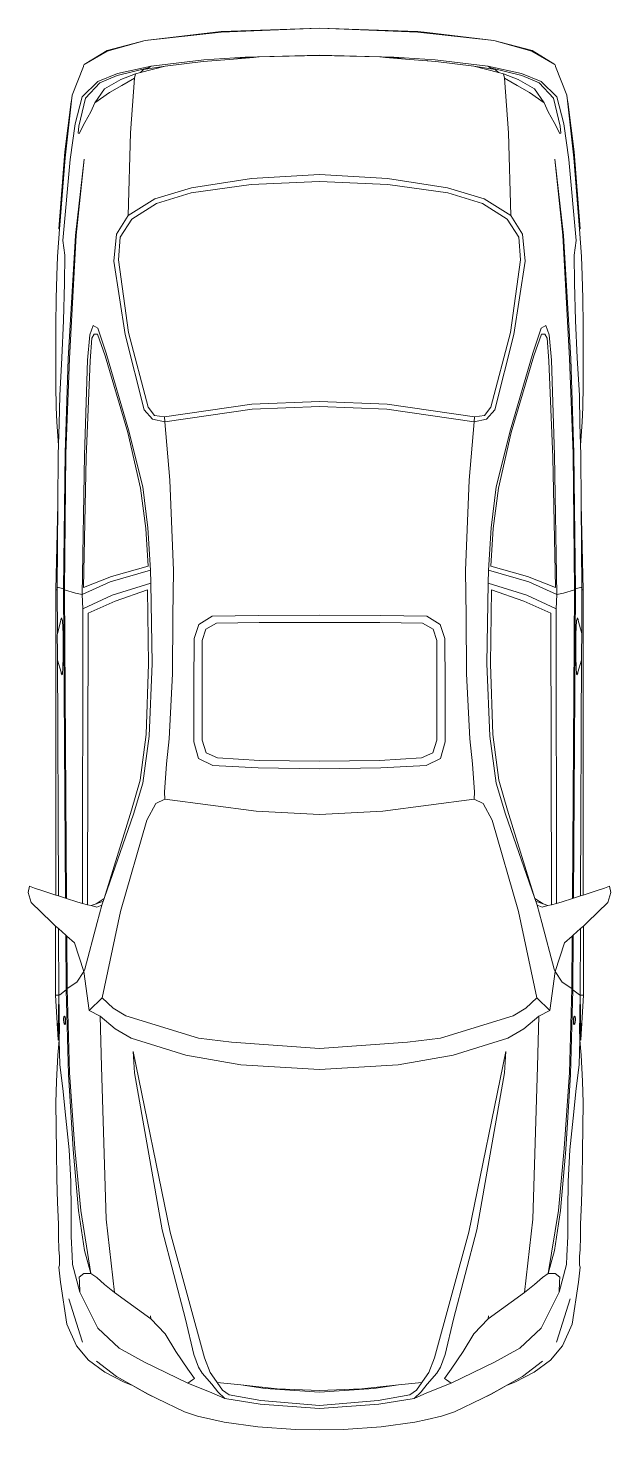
# Model space of a CAD drawing. Header units: metres. Extents: x 6.9 to 88.2, y -7.2 to 15.9.
# Drawn here: x 19.564 to 21.307, y -3.216 to 0.973 of the extents above; entities that cross this region are included whole.
import ezdxf

# ---------------------------------------------------------------- set-up
doc = ezdxf.new("R2010")
doc.units = ezdxf.units.M
doc.layers.get('0').update_dxf_attribs({"lineweight": 9})

# ---------------------------------------------------------------- blocks, each defined once
blk = doc.blocks.new('firstfloor')
for p, q in [((20.1413, 0.9627), (20.4356, 0.973)), ((20.4356, 0.973), (20.1413, 0.9608)), ((20.7298, 0.9627), (20.4356, 0.973)), ((20.4356, 0.973), (20.7298, 0.9608)), ((19.8002, 0.9056), (19.9145, 0.9355)), ((19.9145, 0.9355), (19.8011, 0.9037)), ((19.9145, 0.9355), (20.1413, 0.9627)), ((20.1413, 0.9608), (19.9145, 0.9355)), ((20.7577, 0.9594), (20.7298, 0.9627)), ((20.7298, 0.9608), (20.9566, 0.9355)), ((20.9566, 0.9355), (20.7577, 0.9594)), ((21.071, 0.9056), (20.9566, 0.9355)), ((20.9566, 0.9355), (21.07, 0.9037)), ((19.8002, 0.9056), (19.7318, 0.8643)), ((19.8011, 0.9037), (19.7318, 0.8643)), ((20.0879, 0.8728), (20.1786, 0.8804)), ((20.2135, 0.8859), (20.0898, 0.8784)), ((20.1786, 0.8804), (20.2381, 0.8853)), ((20.1786, 0.8804), (20.1975, 0.8831)), ((20.1975, 0.8831), (20.2228, 0.8849)), ((20.4356, 0.8924), (20.2135, 0.8859)), ((20.2228, 0.8849), (20.2381, 0.8853)), ((20.2381, 0.8853), (20.2556, 0.8868)), ((20.2556, 0.8868), (20.4356, 0.8906)), ((20.4356, 0.8924), (20.6577, 0.8859)), ((20.6155, 0.8868), (20.4356, 0.8906)), ((20.6331, 0.8853), (20.6155, 0.8868)), ((20.6483, 0.8849), (20.6331, 0.8853)), ((20.6926, 0.8804), (20.6331, 0.8853)), ((20.6736, 0.8831), (20.6483, 0.8849)), ((20.6577, 0.8859), (20.7814, 0.8784)), ((20.6926, 0.8804), (20.6736, 0.8831)), ((20.7833, 0.8728), (20.6926, 0.8804)), ((21.07, 0.9037), (21.1394, 0.8643)), ((21.071, 0.9056), (21.1394, 0.8643)), ((19.7295, 0.8584), (19.6962, 0.7725)), ((19.73, 0.8597), (19.7295, 0.8584)), ((19.7295, 0.8584), (19.7299, 0.8596)), ((19.7299, 0.8596), (19.73, 0.8597)), ((19.7318, 0.8643), (19.73, 0.8597)), ((19.9239, 0.854), (19.8302, 0.8315)), ((19.8311, 0.8371), (19.9323, 0.8596)), ((19.8855, 0.8362), (19.9006, 0.84)), ((19.9006, 0.84), (19.9745, 0.8587)), ((19.9098, 0.849), (19.9006, 0.84)), ((19.9745, 0.8587), (19.9098, 0.849)), ((19.9239, 0.854), (19.9098, 0.849)), ((19.9323, 0.8596), (19.9239, 0.854)), ((20.0898, 0.8784), (19.9323, 0.8596)), ((19.9745, 0.8587), (20.0879, 0.8728)), ((20.7577, 0.8765), (20.7577, 0.8772)), ((20.7814, 0.8784), (20.9388, 0.8596)), ((20.8966, 0.8587), (20.7833, 0.8728)), ((20.8966, 0.8587), (20.9613, 0.849)), ((20.9705, 0.84), (20.8966, 0.8587)), ((20.9388, 0.8596), (20.9473, 0.854)), ((21.04, 0.8371), (20.9388, 0.8596)), ((20.9473, 0.854), (21.041, 0.8315)), ((20.9473, 0.854), (20.9613, 0.849)), ((20.9613, 0.849), (20.9705, 0.84)), ((20.9857, 0.8362), (20.9705, 0.84)), ((21.1394, 0.8643), (21.1412, 0.8597)), ((21.1412, 0.8596), (21.1412, 0.8597)), ((21.1412, 0.8597), (21.1417, 0.8584)), ((21.1417, 0.8584), (21.1412, 0.8596)), ((21.1417, 0.8584), (21.175, 0.7725)), ((19.7261, 0.7678), (19.773, 0.8137)), ((19.7786, 0.809), (19.7355, 0.7631)), ((19.773, 0.8137), (19.8311, 0.8371)), ((19.8302, 0.8315), (19.7786, 0.809)), ((19.7927, 0.7912), (19.8414, 0.8193)), ((19.8442, 0.8015), (19.8077, 0.78)), ((19.8855, 0.8362), (19.8414, 0.8193)), ((19.8442, 0.8015), (19.8826, 0.8231)), ((19.8826, 0.8231), (19.8705, 0.66)), ((19.8855, 0.8362), (19.8826, 0.8231)), ((20.9857, 0.8362), (20.9885, 0.8231)), ((20.9857, 0.8362), (21.0297, 0.8193)), ((21.0269, 0.8015), (20.9885, 0.8231)), ((20.9885, 0.8231), (21.0007, 0.66)), ((21.0269, 0.8015), (21.0635, 0.78)), ((21.0785, 0.7912), (21.0297, 0.8193)), ((21.0981, 0.8137), (21.04, 0.8371)), ((21.041, 0.8315), (21.0925, 0.809)), ((21.0925, 0.809), (21.1356, 0.7631)), ((21.145, 0.7678), (21.0981, 0.8137)), ((19.6943, 0.7556), (19.6755, 0.585)), ((19.6933, 0.7528), (19.6943, 0.7556)), ((19.6962, 0.7725), (19.6943, 0.7556)), ((19.7046, 0.6872), (19.7261, 0.7678)), ((19.7355, 0.7631), (19.7158, 0.6797)), ((19.7636, 0.75), (19.7927, 0.7912)), ((19.8077, 0.78), (19.7636, 0.75)), ((21.0635, 0.78), (21.1075, 0.75)), ((21.1075, 0.75), (21.0785, 0.7912)), ((21.1356, 0.7631), (21.1553, 0.6797)), ((21.1666, 0.6872), (21.145, 0.7678)), ((21.175, 0.7725), (21.1768, 0.7556)), ((21.1778, 0.7528), (21.1768, 0.7556)), ((21.1768, 0.7556), (21.1956, 0.585)), ((19.6737, 0.6029), (19.6933, 0.7528)), ((19.7336, 0.6909), (19.7514, 0.7228)), ((19.7514, 0.7228), (19.7636, 0.75)), ((21.1197, 0.7228), (21.1075, 0.75)), ((21.1375, 0.6909), (21.1197, 0.7228)), ((21.1975, 0.6029), (21.1778, 0.7528)), ((19.6896, 0.5804), (19.7046, 0.6872)), ((19.7158, 0.6797), (19.714, 0.6591)), ((19.7168, 0.6581), (19.7336, 0.6909)), ((21.1544, 0.6581), (21.1375, 0.6909)), ((21.1553, 0.6797), (21.1572, 0.6591)), ((21.1815, 0.5804), (21.1666, 0.6872)), ((19.714, 0.6591), (19.7168, 0.6581)), ((19.8705, 0.66), (19.8639, 0.4126)), ((21.0007, 0.66), (21.0072, 0.4126)), ((21.1572, 0.6591), (21.1544, 0.6581)), ((19.6559, 0.3733), (19.6737, 0.6029)), ((21.2153, 0.3733), (21.1975, 0.6029)), ((19.6755, 0.585), (19.6586, 0.3725)), ((19.668, 0.3386), (19.6896, 0.5804)), ((19.7318, 0.5813), (19.7055, 0.3536)), ((19.7083, 0.3545), (19.7318, 0.5813)), ((21.1628, 0.3545), (21.1394, 0.5813)), ((21.1394, 0.5813), (21.1656, 0.3536)), ((21.2031, 0.3386), (21.1815, 0.5804)), ((21.1956, 0.585), (21.2125, 0.3725)), ((20.0523, 0.481), (20.2313, 0.5054)), ((20.2322, 0.5232), (20.0532, 0.4951)), ((20.2313, 0.5054), (20.4356, 0.5148)), ((20.4356, 0.5354), (20.2322, 0.5232)), ((20.4356, 0.5354), (20.6389, 0.5232)), ((20.6399, 0.5054), (20.4356, 0.5148)), ((20.6389, 0.5232), (20.8179, 0.4951)), ((20.8189, 0.481), (20.6399, 0.5054)), ((19.8639, 0.4126), (19.9436, 0.4632)), ((20.0532, 0.4951), (19.9436, 0.4632)), ((19.9483, 0.4492), (20.0523, 0.481)), ((20.8179, 0.4951), (20.9276, 0.4632)), ((20.9229, 0.4492), (20.8189, 0.481)), ((21.0072, 0.4126), (20.9276, 0.4632)), ((19.9483, 0.4492), (19.8742, 0.4023)), ((20.9229, 0.4492), (20.9969, 0.4023)), ((19.8639, 0.4126), (19.8283, 0.3573)), ((19.8742, 0.4023), (19.8395, 0.3479)), ((20.9969, 0.4023), (21.0316, 0.3479)), ((21.0072, 0.4126), (21.0428, 0.3573)), ((19.6586, 0.3725), (19.6521, 0.2908)), ((19.6586, 0.3725), (19.6559, 0.3733)), ((19.6737, 0.2945), (19.668, 0.3386)), ((19.684, -0.0157), (19.7055, 0.3536)), ((19.7083, 0.3545), (19.6877, -0.0147)), ((19.8283, 0.3573), (19.8208, 0.2767)), ((19.8395, 0.3479), (19.8349, 0.2805)), ((21.0316, 0.3479), (21.0363, 0.2805)), ((21.0428, 0.3573), (21.0503, 0.2767)), ((21.1628, 0.3545), (21.1834, -0.0147)), ((21.1872, -0.0157), (21.1656, 0.3536)), ((21.1975, 0.2945), (21.2031, 0.3386)), ((21.2125, 0.3725), (21.2153, 0.3733)), ((21.2125, 0.3725), (21.219, 0.2908)), ((19.6727, 0.2111), (19.6737, 0.2945)), ((21.1984, 0.2111), (21.1975, 0.2945)), ((19.6502, 0.2336), (19.6521, 0.2908)), ((19.8208, 0.2767), (19.8545, 0.0574)), ((19.8349, 0.2805), (19.8648, 0.0631)), ((21.0363, 0.2805), (21.0063, 0.0631)), ((21.0503, 0.2767), (21.0166, 0.0574)), ((21.2209, 0.2336), (21.219, 0.2908)), ((19.6484, 0.1652), (19.6502, 0.2336)), ((19.6699, 0.0996), (19.6727, 0.2111)), ((21.2012, 0.0996), (21.1984, 0.2111)), ((21.2228, 0.1652), (21.2209, 0.2336)), ((19.6474, 0.0855), (19.6484, 0.1652)), ((21.2237, 0.0855), (21.2228, 0.1652)), ((19.6474, -0.0054), (19.6474, 0.0855)), ((19.6652, -0.0119), (19.6699, 0.0996)), ((19.7589, 0.0846), (19.7486, 0.0565)), ((19.773, 0.0762), (19.7589, 0.0846)), ((21.0981, 0.0762), (21.1122, 0.0846)), ((21.1122, 0.0846), (21.1225, 0.0565)), ((21.2059, -0.0119), (21.2012, 0.0996)), ((21.2237, -0.0054), (21.2237, 0.0855)), ((19.7486, 0.0565), (19.7421, -0.0194)), ((19.7552, 0.0462), (19.7496, -0.0213)), ((19.7618, 0.0584), (19.7552, 0.0462)), ((19.7721, 0.0584), (19.7618, 0.0584)), ((19.7946, -0.0063), (19.7721, 0.0584)), ((19.7974, 0.0012), (19.773, 0.0762)), ((19.8545, 0.0574), (19.9117, -0.1675)), ((19.8648, 0.0631), (19.9229, -0.16)), ((21.0063, 0.0631), (20.9482, -0.16)), ((21.0166, 0.0574), (20.9594, -0.1675)), ((21.0738, 0.0012), (21.0981, 0.0762)), ((21.0766, -0.0063), (21.0991, 0.0584)), ((21.0991, 0.0584), (21.1094, 0.0584)), ((21.1094, 0.0584), (21.1159, 0.0462)), ((21.1159, 0.0462), (21.1216, -0.0213)), ((21.1225, 0.0565), (21.1291, -0.0194)), ((19.8648, -0.2275), (19.7974, 0.0012)), ((21.0063, -0.2275), (21.0738, 0.0012)), ((19.6474, -0.0062), (19.6474, -0.0054)), ((19.6474, -0.0072), (19.6474, -0.0062)), ((19.6474, -0.0072), (19.6474, -0.0953)), ((19.6587, -0.1244), (19.6652, -0.0119)), ((19.684, -0.0157), (19.6746, -0.2959)), ((19.6774, -0.2978), (19.6877, -0.0147)), ((19.7421, -0.0194), (19.7327, -0.3034)), ((19.7496, -0.0213), (19.7383, -0.3099)), ((19.7946, -0.0063), (19.862, -0.235)), ((21.0766, -0.0063), (21.0091, -0.235)), ((21.1216, -0.0213), (21.1328, -0.3099)), ((21.1291, -0.0194), (21.1384, -0.3034)), ((21.1937, -0.2978), (21.1834, -0.0147)), ((21.1872, -0.0157), (21.1965, -0.2959)), ((21.2125, -0.1244), (21.2059, -0.0119)), ((21.2237, -0.0062), (21.2237, -0.0054)), ((21.2237, -0.0072), (21.2237, -0.0062)), ((21.2237, -0.0072), (21.2237, -0.0953)), ((19.6474, -0.0953), (19.6484, -0.16)), ((19.6568, -0.2097), (19.6587, -0.1244)), ((21.2143, -0.2097), (21.2125, -0.1244)), ((21.2237, -0.0953), (21.2228, -0.16)), ((19.6484, -0.16), (19.6502, -0.205)), ((19.9117, -0.1675), (19.9361, -0.1956)), ((19.9229, -0.16), (19.9426, -0.1844)), ((19.9717, -0.189), (20.2331, -0.1506)), ((19.9736, -0.204), (20.2341, -0.1656)), ((20.2331, -0.1506), (20.4356, -0.1431)), ((20.2341, -0.1656), (20.4356, -0.1581)), ((20.638, -0.1506), (20.4356, -0.1431)), ((20.6371, -0.1656), (20.4356, -0.1581)), ((20.8976, -0.204), (20.6371, -0.1656)), ((20.8995, -0.189), (20.638, -0.1506)), ((20.9482, -0.16), (20.9285, -0.1844)), ((20.9594, -0.1675), (20.9351, -0.1956)), ((21.2228, -0.16), (21.2209, -0.205)), ((19.6502, -0.205), (19.6549, -0.2728)), ((19.9361, -0.1956), (19.9736, -0.204)), ((19.9426, -0.1844), (19.9717, -0.189)), ((19.9736, -0.204), (19.9717, -0.189)), ((19.9876, -0.3774), (19.9736, -0.204)), ((20.8835, -0.3774), (20.8976, -0.204)), ((20.8976, -0.204), (20.8995, -0.189)), ((20.9351, -0.1956), (20.8976, -0.204)), ((20.9285, -0.1844), (20.8995, -0.189)), ((21.2209, -0.205), (21.2163, -0.2728)), ((19.6549, -0.2715), (19.6568, -0.2097)), ((19.862, -0.235), (19.9005, -0.4018)), ((19.907, -0.398), (19.8648, -0.2275)), ((20.9641, -0.398), (21.0063, -0.2275)), ((21.0091, -0.235), (20.9707, -0.4018)), ((21.2162, -0.2715), (21.2143, -0.2097)), ((19.6549, -0.2728), (19.654, -0.3006)), ((19.6549, -0.2715), (19.6549, -0.2584)), ((19.6549, -0.2715), (19.6549, -0.2728)), ((21.2162, -0.2715), (21.2162, -0.2584)), ((21.2162, -0.2715), (21.2163, -0.2728)), ((21.2163, -0.2728), (21.2172, -0.3006)), ((19.6529, -0.45), (19.654, -0.3006)), ((19.6746, -0.2959), (19.6699, -0.7026)), ((19.6727, -0.7053), (19.6774, -0.2978)), ((19.7327, -0.3034), (19.7261, -0.7195)), ((19.7383, -0.3099), (19.7299, -0.6989)), ((21.1328, -0.3099), (21.1412, -0.6989)), ((21.1384, -0.3034), (21.145, -0.7195)), ((21.1984, -0.7053), (21.1937, -0.2978)), ((21.1965, -0.2959), (21.2012, -0.7026)), ((21.2182, -0.45), (21.2172, -0.3006)), ((19.9164, -0.5227), (19.9005, -0.4018)), ((19.922, -0.5199), (19.907, -0.398)), ((19.9989, -0.6482), (19.9876, -0.3774)), ((20.8723, -0.6482), (20.8835, -0.3774)), ((20.9491, -0.5199), (20.9641, -0.398)), ((20.9548, -0.5227), (20.9707, -0.4018)), ((19.6474, -0.706), (19.6529, -0.45)), ((19.6512, -0.702), (19.6529, -0.45)), ((21.2237, -0.706), (21.2182, -0.45)), ((21.2199, -0.702), (21.2182, -0.45)), ((19.9229, -0.6351), (19.9164, -0.5227)), ((19.9304, -0.6464), (19.922, -0.5199)), ((20.9407, -0.6464), (20.9491, -0.5199)), ((20.9482, -0.6351), (20.9548, -0.5227)), ((19.7299, -0.6989), (19.8133, -0.6661)), ((19.9304, -0.6464), (19.8096, -0.682)), ((19.8133, -0.6661), (19.9229, -0.6351)), ((19.9311, -0.6854), (19.9304, -0.6464)), ((19.9989, -0.6482), (19.997, -0.7841)), ((20.8723, -0.6482), (20.8742, -0.7841)), ((20.94, -0.6854), (20.9407, -0.6464)), ((20.9407, -0.6464), (21.0616, -0.682)), ((21.0578, -0.6661), (20.9482, -0.6351)), ((21.1412, -0.6989), (21.0578, -0.6661)), ((19.6467, -1.6177), (19.6474, -0.706)), ((19.6512, -0.7053), (19.6474, -0.706)), ((19.6521, -0.6979), (19.6512, -0.7035)), ((19.6512, -0.7035), (19.6512, -0.702)), ((19.6512, -0.7053), (19.6512, -0.7035)), ((19.6517, -0.8361), (19.6512, -0.7053)), ((19.6699, -0.7026), (19.6521, -0.6979)), ((19.6699, -0.7026), (19.6764, -1.6272)), ((19.6727, -0.7054), (19.6699, -0.7026)), ((19.6727, -0.7054), (19.6727, -0.7053)), ((19.7055, -0.7157), (19.6727, -0.7054)), ((19.6727, -0.7054), (19.6793, -1.6281)), ((19.8096, -0.682), (19.7261, -0.7195)), ((19.9311, -0.6854), (19.8152, -0.7219)), ((19.9211, -0.7054), (19.8245, -0.7392)), ((19.9239, -0.9266), (19.9211, -0.7054)), ((19.9351, -0.9256), (19.9311, -0.6854)), ((20.936, -0.9256), (20.94, -0.6854)), ((20.94, -0.6854), (21.0559, -0.7219)), ((20.9473, -0.9266), (20.9501, -0.7054)), ((20.9501, -0.7054), (21.0466, -0.7392)), ((21.0616, -0.682), (21.145, -0.7195)), ((21.1656, -0.7157), (21.1984, -0.7054)), ((21.1984, -0.7054), (21.1919, -1.6281)), ((21.2012, -0.7026), (21.1947, -1.6272)), ((21.1984, -0.7054), (21.2012, -0.7026)), ((21.1984, -0.7054), (21.1984, -0.7053)), ((21.2012, -0.7026), (21.219, -0.6979)), ((21.219, -0.6979), (21.22, -0.7035)), ((21.2195, -0.8361), (21.22, -0.7053)), ((21.22, -0.7035), (21.2199, -0.702)), ((21.22, -0.7053), (21.22, -0.7035)), ((21.22, -0.7053), (21.2237, -0.706)), ((21.2244, -1.6177), (21.2237, -0.706)), ((19.7261, -0.7195), (19.7055, -0.7157)), ((19.7261, -0.7195), (19.728, -0.7626)), ((19.8152, -0.7219), (19.728, -0.7626)), ((19.8245, -0.7392), (19.744, -0.7757)), ((21.0466, -0.7392), (21.1272, -0.7757)), ((21.0559, -0.7219), (21.1431, -0.7626)), ((21.145, -0.7195), (21.1431, -0.7626)), ((21.145, -0.7195), (21.1656, -0.7157)), ((19.6621, -0.7968), (19.6642, -0.7889)), ((19.6621, -0.7968), (19.6625, -0.7938)), ((19.6625, -0.7938), (19.6642, -0.7889)), ((19.6642, -0.7889), (19.667, -0.7975)), ((19.728, -0.7626), (19.7271, -1.6424)), ((19.744, -0.7757), (19.7421, -1.6464)), ((19.997, -0.7841), (19.996, -0.9566)), ((20.1151, -0.7841), (20.0748, -0.8094)), ((20.2519, -0.7823), (20.1151, -0.7841)), ((20.4356, -0.7813), (20.2519, -0.7823)), ((20.4356, -0.7813), (20.6193, -0.7823)), ((20.6193, -0.7823), (20.7561, -0.7841)), ((20.7561, -0.7841), (20.7964, -0.8094)), ((20.8742, -0.7841), (20.8751, -0.9566)), ((21.1272, -0.7757), (21.129, -1.6464)), ((21.1431, -0.7626), (21.144, -1.6424)), ((21.2069, -0.7889), (21.2041, -0.7975)), ((21.2087, -0.7938), (21.2069, -0.7889)), ((21.209, -0.7968), (21.2069, -0.7889)), ((21.209, -0.7968), (21.2087, -0.7938)), ((19.6507, -0.8399), (19.6517, -0.8361)), ((19.6517, -0.8361), (19.6621, -0.7968)), ((19.669, -0.8376), (19.667, -0.7975)), ((19.6691, -0.9058), (19.669, -0.8376)), ((20.0748, -0.8094), (20.0607, -0.8507)), ((20.0954, -0.8235), (20.0851, -0.8572)), ((20.1272, -0.8048), (20.0954, -0.8235)), ((20.2556, -0.8029), (20.1272, -0.8048)), ((20.2556, -0.8029), (20.6155, -0.8029)), ((20.6155, -0.8029), (20.7439, -0.8048)), ((20.7439, -0.8048), (20.7758, -0.8235)), ((20.7758, -0.8235), (20.7861, -0.8572)), ((20.7964, -0.8094), (20.8104, -0.8507)), ((21.202, -0.9058), (21.2021, -0.8376)), ((21.2021, -0.8376), (21.2041, -0.7975)), ((21.2195, -0.8361), (21.209, -0.7968)), ((21.2204, -0.8399), (21.2195, -0.8361)), ((19.6519, -0.8931), (19.6507, -0.8399)), ((20.0607, -0.8507), (20.0598, -0.9894)), ((20.0851, -1.1543), (20.0851, -0.8572)), ((20.7861, -1.1543), (20.7861, -0.8572)), ((20.8104, -0.8507), (20.8114, -0.9894)), ((21.2192, -0.8931), (21.2204, -0.8399)), ((19.6547, -1.6203), (19.6519, -0.8931)), ((19.6524, -0.9154), (19.6519, -0.8931)), ((19.6632, -0.9514), (19.6524, -0.9154)), ((19.6685, -0.9371), (19.6691, -0.9058)), ((21.2026, -0.9371), (21.202, -0.9058)), ((21.2079, -0.9514), (21.2187, -0.9154)), ((21.2164, -1.6203), (21.2192, -0.8931)), ((21.2187, -0.9154), (21.2192, -0.8931)), ((19.6635, -0.9545), (19.6632, -0.9514)), ((19.6658, -0.9597), (19.6632, -0.9514)), ((19.6658, -0.9597), (19.6635, -0.9545)), ((19.6658, -0.9597), (19.667, -0.9571)), ((19.667, -0.9571), (19.6685, -0.9371)), ((19.9173, -1.1374), (19.9239, -0.9266)), ((19.9267, -1.1431), (19.9351, -0.9256)), ((19.996, -0.9566), (19.9857, -1.1506)), ((20.8751, -0.9566), (20.8854, -1.1506)), ((20.9444, -1.1431), (20.936, -0.9256)), ((20.9538, -1.1374), (20.9473, -0.9266)), ((21.2042, -0.9571), (21.2026, -0.9371)), ((21.2054, -0.9597), (21.2042, -0.9571)), ((21.2054, -0.9597), (21.2079, -0.9514)), ((21.2054, -0.9597), (21.2076, -0.9545)), ((21.2076, -0.9545), (21.2079, -0.9514)), ((20.0598, -0.9894), (20.0598, -1.1599)), ((20.8114, -0.9894), (20.8114, -1.1599)), ((19.8995, -1.2743), (19.9173, -1.1374)), ((19.907, -1.2836), (19.9267, -1.1431)), ((19.9857, -1.1506), (19.9782, -1.2255)), ((20.0598, -1.1599), (20.0738, -1.2096)), ((20.0851, -1.1543), (20.0963, -1.1927)), ((20.7861, -1.1543), (20.7748, -1.1927)), ((20.8114, -1.1599), (20.7973, -1.2096)), ((20.8854, -1.1506), (20.8929, -1.2255)), ((20.9641, -1.2836), (20.9444, -1.1431)), ((20.9716, -1.2743), (20.9538, -1.1374)), ((20.0738, -1.2096), (20.1169, -1.2302)), ((20.0963, -1.1927), (20.131, -1.2077)), ((20.131, -1.2077), (20.2566, -1.2152)), ((20.7401, -1.2077), (20.6146, -1.2152)), ((20.7748, -1.1927), (20.7401, -1.2077)), ((20.7973, -1.2096), (20.7542, -1.2302)), ((19.9782, -1.2255), (19.9717, -1.3099)), ((20.1169, -1.2302), (20.2519, -1.2377)), ((20.2519, -1.2377), (20.4356, -1.2405)), ((20.2566, -1.2152), (20.4356, -1.2171)), ((20.6146, -1.2152), (20.4356, -1.2171)), ((20.6193, -1.2377), (20.4356, -1.2405)), ((20.7542, -1.2302), (20.6193, -1.2377)), ((20.8929, -1.2255), (20.8995, -1.3099)), ((19.8733, -1.3642), (19.8995, -1.2743)), ((19.8798, -1.3755), (19.907, -1.2836)), ((20.9913, -1.3755), (20.9641, -1.2836)), ((20.9979, -1.3642), (20.9716, -1.2743)), ((19.9736, -1.3305), (19.9464, -1.3436)), ((19.9717, -1.3099), (19.9736, -1.3305)), ((20.2463, -1.367), (19.9736, -1.3305)), ((20.6249, -1.367), (20.8976, -1.3305)), ((20.8995, -1.3099), (20.8976, -1.3305)), ((20.8976, -1.3305), (20.9248, -1.3436)), ((19.7852, -1.6482), (19.8798, -1.3755)), ((19.7917, -1.6273), (19.8733, -1.3642)), ((19.9464, -1.3436), (19.9192, -1.3942)), ((20.4356, -1.3764), (20.2463, -1.367)), ((20.4356, -1.3764), (20.6249, -1.367)), ((20.9248, -1.3436), (20.9519, -1.3942)), ((21.086, -1.6482), (20.9913, -1.3755)), ((21.0795, -1.6273), (20.9979, -1.3642)), ((19.9192, -1.3942), (19.8405, -1.6669)), ((20.9519, -1.3942), (21.0307, -1.6669)), ((19.5687, -1.591), (19.564, -1.6098)), ((19.5687, -1.591), (19.5837, -1.5966)), ((21.3024, -1.591), (21.2874, -1.5966)), ((21.3024, -1.591), (21.3071, -1.6098)), ((19.5734, -1.6398), (19.564, -1.6098)), ((19.5837, -1.5966), (19.6053, -1.6041)), ((19.6053, -1.6041), (19.6467, -1.6177)), ((19.6467, -1.6177), (19.6512, -1.6191)), ((19.6512, -1.6191), (19.6547, -1.6203)), ((19.6547, -1.6203), (19.6764, -1.6272)), ((19.6764, -1.6272), (19.6793, -1.6281)), ((19.6793, -1.6281), (19.7102, -1.6379)), ((19.7673, -1.644), (19.7917, -1.6273)), ((19.7852, -1.6482), (19.7917, -1.6273)), ((21.1039, -1.644), (21.0795, -1.6273)), ((21.086, -1.6482), (21.0795, -1.6273)), ((21.1919, -1.6281), (21.1609, -1.6379)), ((21.1947, -1.6272), (21.1919, -1.6281)), ((21.2164, -1.6203), (21.1947, -1.6272)), ((21.22, -1.6191), (21.2164, -1.6203)), ((21.2244, -1.6177), (21.22, -1.6191)), ((21.2659, -1.6041), (21.2244, -1.6177)), ((21.2874, -1.5966), (21.2659, -1.6041)), ((21.2978, -1.6398), (21.3071, -1.6098)), ((19.6343, -1.6988), (19.5734, -1.6398)), ((19.7271, -1.6424), (19.7102, -1.6379)), ((19.7421, -1.6464), (19.7271, -1.6424)), ((19.7529, -1.6492), (19.7421, -1.6464)), ((19.7673, -1.644), (19.7529, -1.6492)), ((19.7702, -1.6538), (19.7529, -1.6492)), ((19.7871, -1.6369), (19.7673, -1.644)), ((19.7702, -1.6538), (19.7852, -1.6482)), ((19.7711, -1.6997), (19.7852, -1.6482)), ((19.8405, -1.6669), (19.7861, -1.9246)), ((21.0307, -1.6669), (21.085, -1.9246)), ((21.0841, -1.6369), (21.1039, -1.644)), ((21.1009, -1.6538), (21.086, -1.6482)), ((21.1, -1.6997), (21.086, -1.6482)), ((21.1009, -1.6538), (21.1183, -1.6492)), ((21.1039, -1.644), (21.1183, -1.6492)), ((21.1183, -1.6492), (21.129, -1.6464)), ((21.129, -1.6464), (21.144, -1.6424)), ((21.144, -1.6424), (21.1609, -1.6379)), ((21.2368, -1.6988), (21.2978, -1.6398)), ((19.6466, -1.71), (19.6343, -1.6988)), ((19.6465, -1.917), (19.6466, -1.71)), ((19.6551, -1.7176), (19.6466, -1.71)), ((19.7336, -1.8394), (19.7711, -1.6997)), ((21.1375, -1.8394), (21.1, -1.6997)), ((21.2161, -1.7176), (21.2245, -1.71)), ((21.2245, -1.71), (21.2368, -1.6988)), ((21.2247, -1.917), (21.2245, -1.71)), ((19.6559, -1.9162), (19.6551, -1.7176)), ((19.6772, -1.7376), (19.6551, -1.7176)), ((19.6772, -1.7376), (19.6784, -1.9003)), ((19.6801, -1.7402), (19.6772, -1.7376)), ((19.6801, -1.7402), (19.6812, -1.8965)), ((19.7027, -1.7606), (19.6801, -1.7402)), ((21.1684, -1.7606), (21.1911, -1.7402)), ((21.1911, -1.7402), (21.19, -1.8965)), ((21.1911, -1.7402), (21.1939, -1.7376)), ((21.1939, -1.7376), (21.1928, -1.9003)), ((21.1939, -1.7376), (21.2161, -1.7176)), ((21.2153, -1.9162), (21.2161, -1.7176)), ((19.7308, -1.8459), (19.7027, -1.7606)), ((21.1403, -1.8459), (21.1684, -1.7606)), ((19.7308, -1.8459), (19.7336, -1.8394)), ((21.1403, -1.8459), (21.1375, -1.8394)), ((19.6812, -1.8965), (19.7102, -1.8778)), ((19.7102, -1.8778), (19.7308, -1.8459)), ((19.7468, -1.9621), (19.7308, -1.8459)), ((21.1244, -1.9621), (21.1403, -1.8459)), ((21.1609, -1.8778), (21.1403, -1.8459)), ((21.19, -1.8965), (21.1609, -1.8778)), ((19.6465, -1.917), (19.6559, -1.9162)), ((19.6465, -1.917), (19.654, -2.0502)), ((19.6559, -1.9162), (19.6549, -1.9715)), ((19.6559, -1.9162), (19.6587, -1.9153)), ((19.6559, -1.9162), (19.6568, -1.9715)), ((19.6587, -1.9153), (19.6784, -1.9003)), ((19.6784, -1.9003), (19.6793, -1.8993)), ((19.6849, -2.1533), (19.6784, -1.9003)), ((19.6793, -1.8993), (19.6812, -1.8965)), ((19.6877, -2.1477), (19.6812, -1.8965)), ((19.7468, -1.9621), (19.7861, -1.9246)), ((19.7861, -1.9246), (19.8189, -1.9556)), ((21.085, -1.9246), (21.0522, -1.9556)), ((21.1244, -1.9621), (21.085, -1.9246)), ((21.1834, -2.1477), (21.19, -1.8965)), ((21.1862, -2.1533), (21.1928, -1.9003)), ((21.1919, -1.8993), (21.19, -1.8965)), ((21.1928, -1.9003), (21.1919, -1.8993)), ((21.2125, -1.9153), (21.1928, -1.9003)), ((21.2153, -1.9162), (21.2125, -1.9153)), ((21.2153, -1.9162), (21.2143, -1.9715)), ((21.2247, -1.917), (21.2153, -1.9162)), ((21.2153, -1.9162), (21.2162, -1.9715)), ((21.2247, -1.917), (21.2172, -2.0502)), ((19.7797, -1.979), (19.7468, -1.9621)), ((19.8189, -1.9556), (19.8564, -1.9781)), ((21.0522, -1.9556), (21.0147, -1.9781)), ((21.0914, -1.979), (21.1244, -1.9621)), ((19.6549, -1.9715), (19.654, -2.0268)), ((19.6549, -2.0249), (19.6549, -1.9715)), ((19.6568, -2.0249), (19.6568, -1.9715)), ((19.6568, -1.9715), (19.6577, -2.0268)), ((19.6703, -1.9918), (19.6704, -1.986)), ((19.6708, -1.9976), (19.6703, -1.9918)), ((19.6704, -1.986), (19.671, -1.9818)), ((19.6717, -2.0018), (19.6708, -1.9976)), ((19.671, -1.9818), (19.672, -1.9802)), ((19.6727, -2.0034), (19.6717, -2.0018)), ((19.6727, -1.9802), (19.672, -1.9802)), ((19.6723, -1.9808), (19.6727, -1.9802)), ((19.6725, -1.981), (19.6729, -1.9802)), ((19.6727, -1.9802), (19.6729, -1.9798)), ((19.6729, -1.9802), (19.6727, -1.9802)), ((19.6735, -2.0033), (19.6727, -2.0034)), ((19.6739, -1.9797), (19.6729, -1.9798)), ((19.6729, -1.9798), (19.6734, -1.9805)), ((19.6729, -1.9802), (19.6733, -1.9807)), ((19.6729, -1.9813), (19.6733, -1.9807)), ((19.6729, -1.9816), (19.6729, -1.9813)), ((19.6733, -1.9807), (19.6734, -1.9805)), ((19.6733, -1.9807), (19.674, -1.9817)), ((19.6734, -1.9805), (19.674, -1.9814)), ((19.6737, -2.0038), (19.6735, -2.0033)), ((19.6737, -2.0033), (19.6735, -2.0033)), ((19.6741, -2.0028), (19.6737, -2.0033)), ((19.6742, -2.003), (19.6737, -2.0038)), ((19.6747, -2.0037), (19.6737, -2.0038)), ((19.6739, -1.9797), (19.675, -1.9813)), ((19.674, -1.9814), (19.6749, -1.9858)), ((19.674, -1.9817), (19.6749, -1.986)), ((19.6747, -2.0018), (19.6741, -2.0028)), ((19.6742, -2.003), (19.6741, -2.0028)), ((19.6747, -2.0022), (19.6742, -2.003)), ((19.6747, -2.0037), (19.6742, -2.003)), ((19.6753, -1.9976), (19.6747, -2.0018)), ((19.6753, -1.9978), (19.6747, -2.0022)), ((19.6757, -2.0021), (19.6747, -2.0037)), ((19.6749, -1.9858), (19.6754, -1.9918)), ((19.6749, -1.986), (19.6754, -1.9918)), ((19.675, -1.9813), (19.6759, -1.9857)), ((19.6754, -1.9918), (19.6753, -1.9978)), ((19.6754, -1.9918), (19.6753, -1.9976)), ((19.6763, -1.9977), (19.6757, -2.0021)), ((19.6759, -1.9857), (19.6764, -1.9917)), ((19.6764, -1.9917), (19.6763, -1.9977)), ((19.7835, -2.1299), (19.7797, -1.979)), ((19.7797, -1.979), (19.8245, -2.0174)), ((20.0738, -2.0455), (19.8564, -1.9781)), ((20.7973, -2.0455), (21.0147, -1.9781)), ((21.0914, -1.979), (21.0466, -2.0174)), ((21.0877, -2.1299), (21.0914, -1.979)), ((21.1952, -1.9857), (21.1947, -1.9917)), ((21.1947, -1.9917), (21.1948, -1.9977)), ((21.1948, -1.9977), (21.1954, -2.0021)), ((21.1961, -1.9813), (21.1952, -1.9857)), ((21.1954, -2.0021), (21.1964, -2.0037)), ((21.1962, -1.9858), (21.1957, -1.9918)), ((21.1957, -1.9918), (21.1958, -1.9978)), ((21.1963, -1.986), (21.1958, -1.9918)), ((21.1958, -1.9918), (21.1959, -1.9976)), ((21.1958, -1.9978), (21.1964, -2.0022)), ((21.1959, -1.9976), (21.1965, -2.0018)), ((21.1972, -1.9797), (21.1961, -1.9813)), ((21.1971, -1.9814), (21.1962, -1.9858)), ((21.1971, -1.9817), (21.1963, -1.986)), ((21.1964, -2.0022), (21.1969, -2.003)), ((21.1964, -2.0037), (21.1969, -2.003)), ((21.1964, -2.0037), (21.1974, -2.0038)), ((21.1965, -2.0018), (21.1971, -2.0028)), ((21.1969, -2.003), (21.1971, -2.0028)), ((21.1969, -2.003), (21.1974, -2.0038)), ((21.1977, -1.9805), (21.1971, -1.9814)), ((21.1978, -1.9807), (21.1971, -1.9817)), ((21.1971, -2.0028), (21.1974, -2.0033)), ((21.1972, -1.9797), (21.1982, -1.9798)), ((21.1974, -2.0038), (21.1977, -2.0033)), ((21.1974, -2.0033), (21.1977, -2.0033)), ((21.1982, -1.9798), (21.1977, -1.9805)), ((21.1978, -1.9807), (21.1977, -1.9805)), ((21.1977, -2.0033), (21.1984, -2.0034)), ((21.1982, -1.9802), (21.1978, -1.9807)), ((21.1982, -1.9813), (21.1978, -1.9807)), ((21.1985, -1.9802), (21.1982, -1.9798)), ((21.1987, -1.981), (21.1982, -1.9802)), ((21.1982, -1.9802), (21.1985, -1.9802)), ((21.1983, -1.9816), (21.1982, -1.9813)), ((21.1984, -2.0034), (21.1995, -2.0018)), ((21.1988, -1.9808), (21.1985, -1.9802)), ((21.1985, -1.9802), (21.1992, -1.9802)), ((21.2001, -1.9818), (21.1992, -1.9802)), ((21.1995, -2.0018), (21.2003, -1.9976)), ((21.2007, -1.986), (21.2001, -1.9818)), ((21.2003, -1.9976), (21.2008, -1.9918)), ((21.2008, -1.9918), (21.2007, -1.986)), ((21.2143, -1.9715), (21.2134, -2.0268)), ((21.2143, -2.0249), (21.2143, -1.9715)), ((21.2162, -2.0249), (21.2162, -1.9715)), ((21.2162, -1.9715), (21.2172, -2.0268)), ((19.653, -2.0961), (19.6568, -2.0512)), ((19.6544, -2.0383), (19.654, -2.0268)), ((19.6549, -2.0512), (19.654, -2.0502)), ((19.6544, -2.0383), (19.6549, -2.0249)), ((19.6549, -2.0512), (19.6544, -2.0383)), ((19.6573, -2.0383), (19.6568, -2.0249)), ((19.6568, -2.0512), (19.6573, -2.0383)), ((19.6568, -2.0512), (19.6596, -2.1243)), ((19.6573, -2.0383), (19.6577, -2.0268)), ((19.8245, -2.0174), (19.8723, -2.0446)), ((19.8723, -2.0446), (20.0363, -2.0961)), ((20.1722, -2.0568), (20.0738, -2.0455)), ((20.6989, -2.0568), (20.7973, -2.0455)), ((20.9988, -2.0446), (20.8348, -2.0961)), ((21.0466, -2.0174), (20.9988, -2.0446)), ((21.2143, -2.0512), (21.2115, -2.1243)), ((21.2139, -2.0383), (21.2134, -2.0268)), ((21.2139, -2.0383), (21.2143, -2.0249)), ((21.2143, -2.0512), (21.2139, -2.0383)), ((21.2181, -2.0961), (21.2143, -2.0512)), ((21.2167, -2.0383), (21.2162, -2.0249)), ((21.2162, -2.0512), (21.2167, -2.0383)), ((21.2162, -2.0512), (21.2172, -2.0502)), ((21.2167, -2.0383), (21.2172, -2.0268)), ((19.878, -2.0849), (19.9895, -2.6247)), ((19.8826, -2.1486), (19.878, -2.0849)), ((20.4356, -2.0755), (20.1722, -2.0568)), ((20.4356, -2.0755), (20.6989, -2.0568)), ((20.9932, -2.0849), (20.8817, -2.6247)), ((20.9885, -2.1486), (20.9932, -2.0849)), ((19.6493, -2.1739), (19.653, -2.0961)), ((19.6596, -2.1243), (19.668, -2.1955)), ((19.7975, -2.5863), (19.7835, -2.1299)), ((20.0363, -2.0961), (20.2003, -2.1243)), ((20.2003, -2.1243), (20.4356, -2.1383)), ((20.6708, -2.1243), (20.4356, -2.1383)), ((20.8348, -2.0961), (20.6708, -2.1243)), ((21.0736, -2.5863), (21.0877, -2.1299)), ((21.2115, -2.1243), (21.2031, -2.1955)), ((21.2218, -2.1739), (21.2181, -2.0961)), ((19.6474, -2.2386), (19.6493, -2.1739)), ((19.699, -2.3773), (19.6849, -2.1533)), ((19.7037, -2.3745), (19.6877, -2.1477)), ((19.9651, -2.6181), (19.8826, -2.1486)), ((20.906, -2.6181), (20.9885, -2.1486)), ((21.1675, -2.3745), (21.1834, -2.1477)), ((21.1722, -2.3773), (21.1862, -2.1533)), ((21.2237, -2.2386), (21.2218, -2.1739)), ((19.668, -2.1955), (19.6774, -2.2845)), ((21.2031, -2.1955), (21.1937, -2.2845)), ((19.6474, -2.2386), (19.6493, -2.3839)), ((21.2237, -2.2386), (21.2218, -2.3839)), ((19.6774, -2.2845), (19.6868, -2.3792)), ((21.1937, -2.2845), (21.1844, -2.3792)), ((19.6502, -2.4654), (19.6493, -2.3839)), ((19.6868, -2.3792), (19.6924, -2.4729)), ((19.699, -2.3773), (19.7149, -2.56)), ((19.7215, -2.56), (19.7037, -2.3745)), ((21.1497, -2.56), (21.1675, -2.3745)), ((21.1722, -2.3773), (21.1562, -2.56)), ((21.1844, -2.3792), (21.1787, -2.4729)), ((21.2209, -2.4654), (21.2218, -2.3839)), ((19.6521, -2.5366), (19.6502, -2.4654)), ((21.219, -2.5366), (21.2209, -2.4654)), ((19.6924, -2.4729), (19.6933, -2.5582)), ((21.1787, -2.4729), (21.1778, -2.5582)), ((19.6549, -2.6013), (19.6521, -2.5366)), ((21.2162, -2.6013), (21.219, -2.5366)), ((19.6933, -2.6378), (19.6933, -2.5582)), ((19.7149, -2.56), (19.7327, -2.68)), ((19.7514, -2.7484), (19.7215, -2.56)), ((19.8228, -2.8046), (19.7975, -2.5863)), ((21.0483, -2.8046), (21.0736, -2.5863)), ((21.1197, -2.7484), (21.1497, -2.56)), ((21.1562, -2.56), (21.1384, -2.68)), ((21.1778, -2.6378), (21.1778, -2.5582)), ((19.6549, -2.6388), (19.6549, -2.6013)), ((19.6559, -2.6762), (19.6549, -2.6388)), ((19.6962, -2.695), (19.6933, -2.6378)), ((20.0345, -2.8843), (19.9651, -2.6181)), ((20.0916, -3.0005), (19.9895, -2.6247)), ((20.7795, -3.0005), (20.8817, -2.6247)), ((20.8367, -2.8843), (20.906, -2.6181)), ((21.175, -2.695), (21.1778, -2.6378)), ((21.2153, -2.6762), (21.2162, -2.6388)), ((21.2162, -2.6388), (21.2162, -2.6013)), ((19.6559, -2.6762), (19.6577, -2.6978)), ((19.7327, -2.68), (19.7514, -2.7484)), ((21.1384, -2.68), (21.1197, -2.7484)), ((21.2153, -2.6762), (21.2134, -2.6978)), ((19.6577, -2.7231), (19.6577, -2.6978)), ((19.6971, -2.7212), (19.6962, -2.695)), ((19.6971, -2.7212), (19.7186, -2.8037)), ((21.174, -2.7212), (21.1525, -2.8037)), ((21.174, -2.7212), (21.175, -2.695)), ((21.2134, -2.7231), (21.2134, -2.6978)), ((19.6559, -2.7297), (19.6577, -2.7231)), ((19.6615, -2.7746), (19.6559, -2.7297)), ((19.7308, -2.7484), (19.7168, -2.7587)), ((19.7168, -2.7587), (19.7177, -2.7728)), ((19.7514, -2.7484), (19.7308, -2.7484)), ((19.7693, -2.7606), (19.7514, -2.7484)), ((19.7927, -2.7812), (19.7693, -2.7606)), ((21.0785, -2.7812), (21.1019, -2.7606)), ((21.1019, -2.7606), (21.1197, -2.7484)), ((21.1197, -2.7484), (21.1403, -2.7484)), ((21.1403, -2.7484), (21.1544, -2.7587)), ((21.1544, -2.7587), (21.1534, -2.7728)), ((21.2097, -2.7746), (21.2153, -2.7297)), ((21.2153, -2.7297), (21.2134, -2.7231)), ((19.6804, -2.8993), (19.6615, -2.7746)), ((19.7186, -2.8037), (19.7177, -2.7728)), ((19.7186, -2.8037), (19.773, -2.9115)), ((19.7927, -2.7812), (19.8228, -2.8046)), ((19.8228, -2.8046), (19.9314, -2.8834)), ((21.0483, -2.8046), (20.9398, -2.8834)), ((21.0785, -2.7812), (21.0483, -2.8046)), ((21.1525, -2.8037), (21.0981, -2.9115)), ((21.1525, -2.8037), (21.1534, -2.7728)), ((21.1907, -2.8993), (21.2097, -2.7746)), ((19.7261, -2.9508), (19.6858, -2.8243)), ((21.145, -2.9508), (21.1853, -2.8243)), ((19.9314, -2.8834), (19.9301, -2.8751)), ((19.9745, -2.9283), (19.9314, -2.8834)), ((20.0598, -2.9902), (20.0345, -2.8843)), ((20.8114, -2.9902), (20.8367, -2.8843)), ((20.8966, -2.9283), (20.9398, -2.8834)), ((20.9398, -2.8834), (20.9411, -2.8751)), ((19.7087, -2.9647), (19.6804, -2.8993)), ((19.773, -2.9115), (19.8367, -2.9715)), ((20.0064, -2.9808), (19.9745, -2.9283)), ((20.8648, -2.9808), (20.8966, -2.9283)), ((21.0981, -2.9115), (21.0344, -2.9715)), ((21.1625, -2.9647), (21.1907, -2.8993)), ((19.7445, -3.0072), (19.7087, -2.9647)), ((19.7271, -2.9536), (19.7261, -2.9508)), ((19.8367, -2.9715), (19.9126, -3.0127)), ((21.0344, -2.9715), (20.9585, -3.0127)), ((21.1266, -3.0072), (21.1625, -2.9647)), ((21.1441, -2.9536), (21.145, -2.9508)), ((19.7941, -3.0429), (19.7445, -3.0072)), ((19.7683, -3.0099), (19.8283, -3.0558)), ((19.9126, -3.0127), (20.042, -3.0755)), ((20.042, -3.0342), (20.0064, -2.9808)), ((20.0738, -3.0286), (20.0598, -2.9902)), ((20.1085, -3.0436), (20.0916, -3.0005)), ((20.7626, -3.0436), (20.7795, -3.0005)), ((20.7973, -3.0286), (20.8114, -2.9902)), ((20.8292, -3.0342), (20.8648, -2.9808)), ((20.9585, -3.0127), (20.8292, -3.0755)), ((21.0428, -3.0558), (21.1028, -3.0099)), ((21.077, -3.0429), (21.1266, -3.0072)), ((19.7941, -3.0429), (19.852, -3.0727)), ((19.8283, -3.0558), (19.9229, -3.1092)), ((19.8761, -3.0831), (19.8283, -3.0558)), ((20.0617, -3.0618), (20.042, -3.0342)), ((20.0851, -3.0464), (20.0738, -3.0286)), ((20.1132, -3.0792), (20.0851, -3.0464)), ((20.1207, -3.0614), (20.1085, -3.0436)), ((20.7505, -3.0614), (20.7626, -3.0436)), ((20.758, -3.0792), (20.7861, -3.0464)), ((20.7861, -3.0464), (20.7973, -3.0286)), ((20.8095, -3.0618), (20.8292, -3.0342)), ((20.9482, -3.1092), (21.0428, -3.0558)), ((20.995, -3.0831), (21.0428, -3.0558)), ((21.077, -3.0429), (21.0192, -3.0727)), ((19.852, -3.0727), (19.8761, -3.0831)), ((19.922, -3.1092), (19.8761, -3.0831)), ((20.056, -3.0664), (20.042, -3.0755)), ((20.042, -3.0755), (20.1141, -3.1045)), ((20.0617, -3.0618), (20.056, -3.0664)), ((20.1319, -3.1017), (20.1132, -3.0792)), ((20.1291, -3.0736), (20.1207, -3.0614)), ((20.1451, -3.097), (20.1291, -3.0736)), ((20.1291, -3.0736), (20.1999, -3.0813)), ((20.1657, -3.1111), (20.1451, -3.097)), ((20.1999, -3.0813), (20.2734, -3.0914)), ((20.1999, -3.0813), (20.3091, -3.0933)), ((20.2734, -3.0914), (20.4356, -3.1027)), ((20.3091, -3.0933), (20.4356, -3.098)), ((20.5977, -3.0914), (20.4356, -3.1027)), ((20.5621, -3.0933), (20.4356, -3.098)), ((20.6713, -3.0813), (20.5621, -3.0933)), ((20.6713, -3.0813), (20.5977, -3.0914)), ((20.742, -3.0736), (20.6713, -3.0813)), ((20.7055, -3.1111), (20.7261, -3.097)), ((20.7261, -3.097), (20.742, -3.0736)), ((20.7392, -3.1017), (20.758, -3.0792)), ((20.742, -3.0736), (20.7505, -3.0614)), ((20.8292, -3.0755), (20.757, -3.1045)), ((20.8095, -3.0618), (20.8151, -3.0664)), ((20.8151, -3.0664), (20.8292, -3.0755)), ((20.9491, -3.1092), (20.995, -3.0831)), ((21.0192, -3.0727), (20.995, -3.0831)), ((19.9487, -3.1216), (19.922, -3.1092)), ((19.9229, -3.1092), (19.9487, -3.1216)), ((19.9487, -3.1216), (20.032, -3.1619)), ((20.1525, -3.1214), (20.1141, -3.1045)), ((20.1525, -3.1214), (20.1319, -3.1017)), ((20.2584, -3.1383), (20.1525, -3.1214)), ((20.2603, -3.128), (20.1657, -3.1111)), ((20.4356, -3.1514), (20.2584, -3.1383)), ((20.2603, -3.128), (20.4356, -3.1429)), ((20.6108, -3.128), (20.4356, -3.1429)), ((20.4356, -3.1514), (20.6127, -3.1383)), ((20.6108, -3.128), (20.7055, -3.1111)), ((20.6127, -3.1383), (20.7186, -3.1214)), ((20.7186, -3.1214), (20.7392, -3.1017)), ((20.7186, -3.1214), (20.757, -3.1045)), ((20.9224, -3.1216), (20.8391, -3.1619)), ((20.9224, -3.1216), (20.9491, -3.1092)), ((20.9482, -3.1092), (20.9224, -3.1216)), ((20.0709, -3.1745), (20.032, -3.1619)), ((20.1508, -3.1925), (20.0709, -3.1745)), ((20.7577, -3.1841), (20.8002, -3.1745)), ((20.8002, -3.1745), (20.8391, -3.1619)), ((20.2515, -3.2066), (20.1508, -3.1925)), ((20.3638, -3.2144), (20.2515, -3.2066)), ((20.4356, -3.2157), (20.3638, -3.2144)), ((20.4356, -3.2157), (20.5073, -3.2144)), ((20.5073, -3.2144), (20.6196, -3.2066)), ((20.6196, -3.2066), (20.7204, -3.1925)), ((20.7204, -3.1925), (20.7577, -3.1841))]:
    blk.add_line(p, q)

msp = doc.modelspace()

# ---------------------------------------------------------------- block references
msp.add_blockref('firstfloor', (0, 0))

doc.saveas('drawing.dxf')
